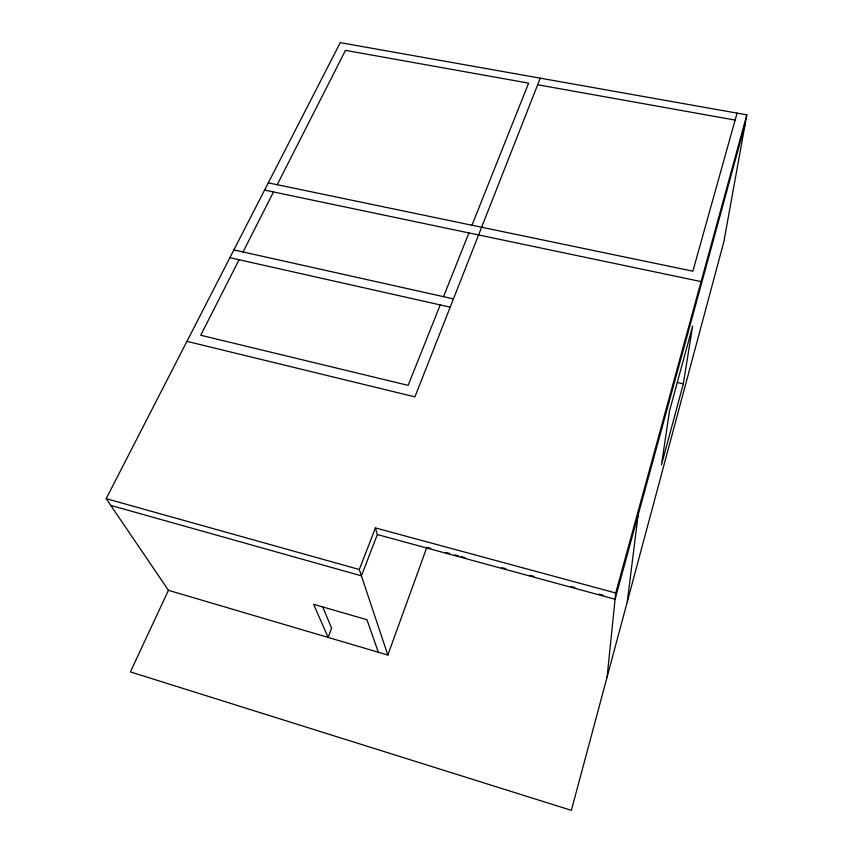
<?xml version="1.0" encoding="UTF-8"?>
<svg xmlns="http://www.w3.org/2000/svg" width="853" height="853" viewBox="0 0 853 853"><rect width="100%" height="100%" fill="white"/><g stroke="black" fill="none" stroke-linecap="round" stroke-linejoin="round"><path stroke-width="1.28" d="M607.091 677.09L615.717 593.006L746.812 114.856L340.272 42.65L106.188 498.664L168.446 590.319L387.838 655.04L426.873 547.285L430.68 548.319M627.286 601.791L638.108 515.116M683.306 383.85L692.668 325.974L669.52 410.965L661.459 464.949L683.306 383.85L677.399 382.496M746.812 114.856L723.877 241.655L571.35 810.35L130.392 671.908L168.446 590.319M745.159 124.016L615.077 599.243L377.357 534.554L375.448 527.911L615.717 593.006M737.077 113.129L692.871 271.19L268.3 182.862M377.357 534.554L361.416 575.85L110.762 505.402M387.838 655.04L359.305 569.516L375.448 527.911M540.258 78.177L414.91 396.88L186.935 341.36M440.212 304.926L408.15 385.364L200.711 335.24L239.085 259.738M443.507 296.673L468.915 232.922M471.976 225.235L528.625 83.136L345.486 50.37L277.214 184.717M243.03 251.976L273.525 191.957M537.667 84.756L735.126 120.092M264.59 190.091L701.091 281.597M233.871 249.929L453.455 298.891M229.894 257.681L450.192 307.165M445.906 552.456L449.702 553.49M454.777 554.866L458.583 555.911M461.121 556.593L464.928 557.627M501.927 567.693L505.765 568.738M530.065 575.348L533.903 576.393M570.998 586.48L574.837 587.525M599.147 594.136L602.986 595.181M106.188 498.664L359.305 569.516M322.551 606.643L331.657 628.213L328.074 637.404L313.627 604.297L366.918 619.705L378.316 652.225"/></g></svg>
